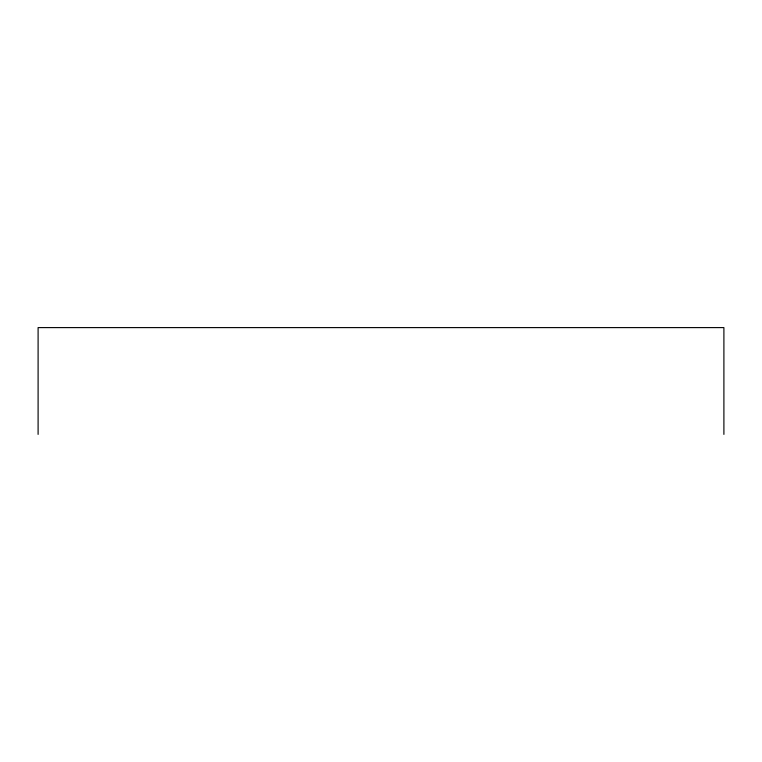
<?xml version="1.0" encoding="UTF-8"?>
<svg xmlns="http://www.w3.org/2000/svg" width="762" height="762" viewBox="0 0 762 762"><rect width="100%" height="100%" fill="white"/><g stroke="black" fill="none" stroke-linecap="round" stroke-linejoin="round"><path stroke-width="1.14" d="M723.9 434.397L723.9 327.603L38.1 327.603L38.1 434.397"/></g></svg>
